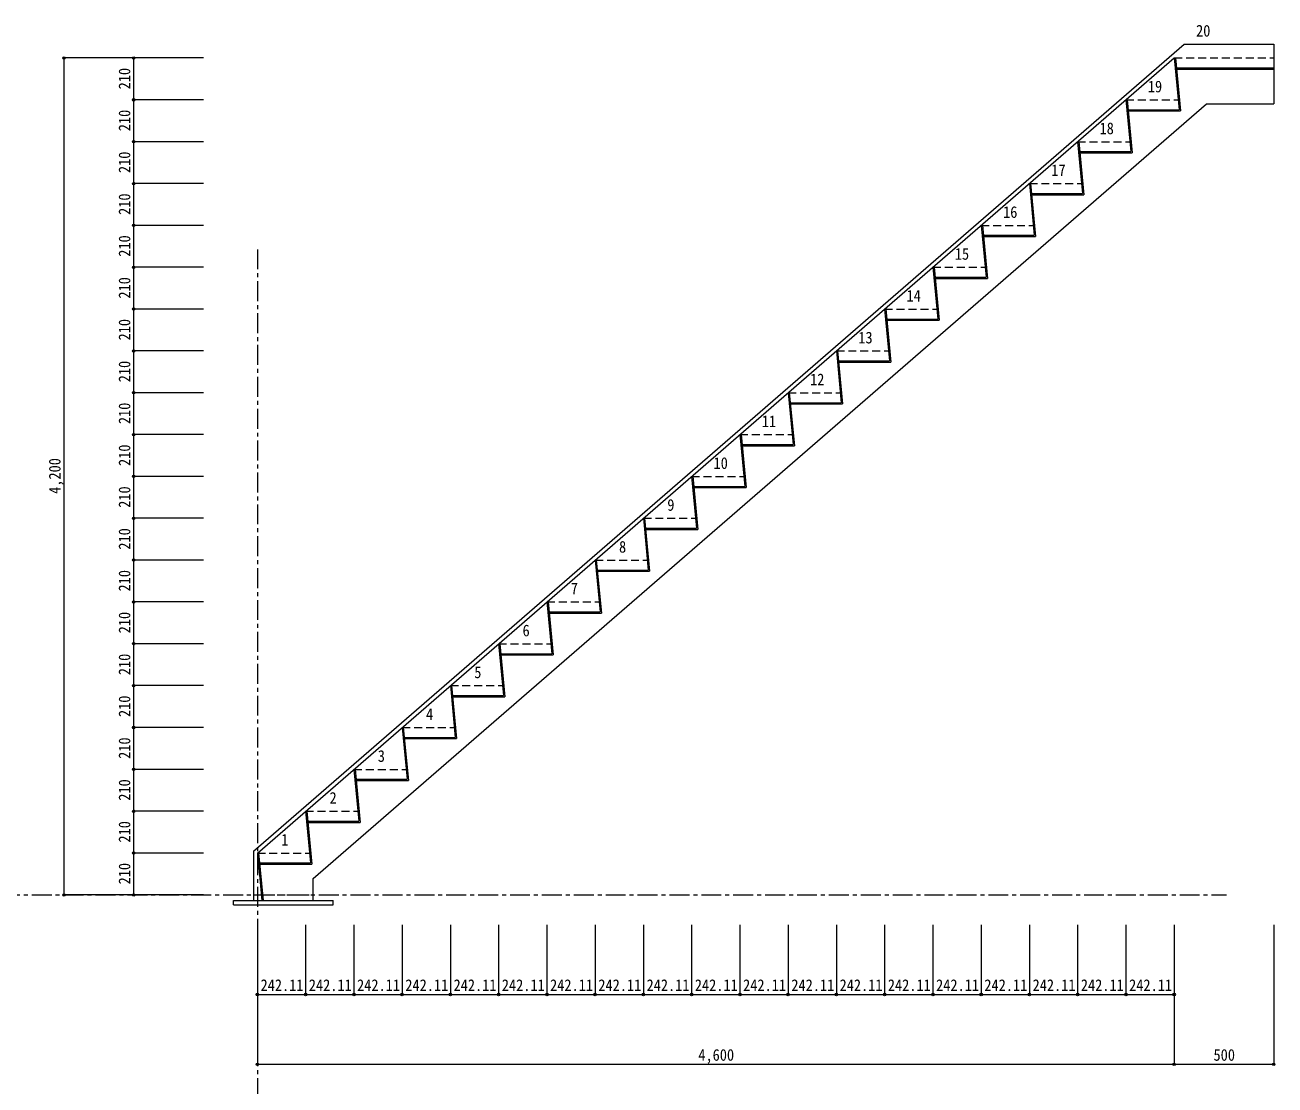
# Model space of a CAD drawing. Units: millimetres at full size, sheet at 1:20. Extents: x -43895 to 41224, y -1391 to 8430.
# Drawn here: x 34952 to 41224, y 3111 to 8430 of the extents above; entities that cross this region are included whole.
import ezdxf
from ezdxf.enums import TextEntityAlignment as Align

# ---------------------------------------------------------------- set-up
doc = ezdxf.new("R2010")
doc.units = ezdxf.units.MM
doc.header["$LTSCALE"] = 20
doc.header["$PDMODE"] = 32
doc.header["$PDSIZE"] = 12
for name, pattern in [('CHAIN1', [8, 5, -1, 1, -1]), ('DASHED1', [1.8, 1.2, -0.6]), ('DASHED2', [3, 2, -1])]:
    doc.linetypes.add(name, pattern=pattern)
for name, color, linetype, lineweight in [('5-0_通り芯', 4, 'CHAIN1', 9), ('5-1_ササラ', 3, 'Continuous', 13), ('5-2_踏み板', 2, 'Continuous', 13), ('5-3_寸法', 4, 'Continuous', 9), ('5-5_文字記事', 7, 'Continuous', 9), ('5-8_補強部材', 1, 'DASHED1', 13), ('5-D_仕上がり', 7, 'DASHED2', 18)]:
    doc.layers.add(name, color=color, linetype=linetype, lineweight=lineweight)
doc.styles.add('ＭＳ ゴシック', font='')
doc.styles.get('ＭＳ ゴシック').set_extended_font_data('MS Gothic')

msp = doc.modelspace()

# ---------------------------------------------------------------- linework, layer by layer
at = {"layer": '5-0_通り芯'}
for p, q in [((36117.52, 7304.39), (36117.52, -158.31)), ((-43894.54, 4064.76), (40980.99, 4064.76))]:
    msp.add_line(p, q, dxfattribs=at)
at = {"layer": '5-1_ササラ'}
for p, q in [((36097.52, 4283.89), (40767.69, 8334.76)), ((40767.69, 8334.76), (41217.52, 8334.76)), ((41217.52, 8334.76), (41217.52, 8034.76)), ((40879.67, 8034.76), (41217.52, 8034.76))]:
    msp.add_line(p, q, dxfattribs=at)
for points in [[(36397.52, 4036.76), (36397.52, 4146.98), (40879.67, 8034.76)], [(36097.52, 4283.89), (36097.52, 4036.76), (36397.52, 4036.76)]]:
    msp.add_lwpolyline(points, dxfattribs=at)
at = {"layer": '5-2_踏み板'}
for p, q in [((36117.52, 4274.76), (40717.52, 8264.76)), ((40717.52, 8264.76), (40723.49, 8265.33)), ((40717.52, 8264.76), (40742.28, 8004.76)), ((40723.49, 8265.33), (40748.88, 7998.76)), ((40728.3, 8214.76), (41217.52, 8214.76)), ((40728.88, 8208.76), (40728.88, 8214.76)), ((40728.88, 8208.76), (41217.52, 8208.76)), ((40475.41, 8054.76), (40481.38, 8055.33)), ((40475.41, 8054.76), (40500.17, 7794.76)), ((40481.38, 8055.33), (40506.77, 7788.76)), ((40486.2, 8004.76), (40742.28, 8004.76)), ((40486.77, 7998.76), (40486.77, 8004.76)), ((40486.77, 7998.76), (40748.88, 7998.76)), ((40233.3, 7844.76), (40239.28, 7845.33)), ((40233.3, 7844.76), (40258.07, 7584.76)), ((40239.28, 7845.33), (40264.67, 7578.76)), ((40244.09, 7794.76), (40500.17, 7794.76)), ((40244.67, 7788.76), (40244.67, 7794.76)), ((40244.67, 7788.76), (40506.77, 7788.76)), ((39991.2, 7634.76), (39997.17, 7635.33)), ((39991.2, 7634.76), (40015.96, 7374.76)), ((39997.17, 7635.33), (40022.56, 7368.76)), ((40001.99, 7584.76), (40258.07, 7584.76)), ((40002.56, 7578.76), (40002.56, 7584.76)), ((40002.56, 7578.76), (40264.67, 7578.76)), ((39749.09, 7424.76), (39755.07, 7425.33)), ((39749.09, 7424.76), (39773.86, 7164.76)), ((39755.07, 7425.33), (39780.45, 7158.76)), ((39759.88, 7374.76), (40015.96, 7374.76)), ((39760.45, 7368.76), (39760.45, 7374.76)), ((39760.45, 7368.76), (40022.56, 7368.76)), ((39506.99, 7214.76), (39512.96, 7215.33)), ((39506.99, 7214.76), (39531.75, 6954.76)), ((39512.96, 7215.33), (39538.35, 6948.76)), ((39517.78, 7164.76), (39773.86, 7164.76)), ((39518.35, 7158.76), (39518.35, 7164.76)), ((39518.35, 7158.76), (39780.45, 7158.76)), ((39264.88, 7004.76), (39270.86, 7005.33)), ((39264.88, 7004.76), (39289.65, 6744.76)), ((39270.86, 7005.33), (39296.24, 6738.76)), ((39275.67, 6954.76), (39531.75, 6954.76)), ((39276.24, 6948.76), (39276.24, 6954.76)), ((39276.24, 6948.76), (39538.35, 6948.76)), ((39022.78, 6794.76), (39028.75, 6795.33)), ((39022.78, 6794.76), (39047.54, 6534.76)), ((39028.75, 6795.33), (39054.14, 6528.76)), ((39033.57, 6744.76), (39289.65, 6744.76)), ((39034.14, 6738.76), (39034.14, 6744.76)), ((39034.14, 6738.76), (39296.24, 6738.76)), ((38780.67, 6584.76), (38786.65, 6585.33)), ((38780.67, 6584.76), (38805.44, 6324.76)), ((38786.65, 6585.33), (38812.03, 6318.76)), ((38791.46, 6534.76), (39047.54, 6534.76)), ((38792.03, 6528.76), (38792.03, 6534.76)), ((38792.03, 6528.76), (39054.14, 6528.76)), ((38538.57, 6374.76), (38544.54, 6375.33)), ((38538.57, 6374.76), (38563.33, 6114.76)), ((38544.54, 6375.33), (38569.93, 6108.76)), ((38549.36, 6324.76), (38805.44, 6324.76)), ((38549.93, 6318.76), (38549.93, 6324.76)), ((38549.93, 6318.76), (38812.03, 6318.76)), ((38296.46, 6164.76), (38302.44, 6165.33)), ((38296.46, 6164.76), (38321.22, 5904.76)), ((38302.44, 6165.33), (38327.82, 5898.76)), ((38307.25, 6114.76), (38563.33, 6114.76)), ((38307.82, 6108.76), (38307.82, 6114.76)), ((38307.82, 6108.76), (38569.93, 6108.76)), ((38054.36, 5954.76), (38060.33, 5955.33)), ((38054.36, 5954.76), (38079.12, 5694.76)), ((38060.33, 5955.33), (38085.72, 5688.76)), ((38065.15, 5904.76), (38321.22, 5904.76)), ((38065.72, 5898.76), (38065.72, 5904.76)), ((38065.72, 5898.76), (38327.82, 5898.76)), ((37812.25, 5744.76), (37818.23, 5745.33)), ((37812.25, 5744.76), (37837.01, 5484.76)), ((37818.23, 5745.33), (37843.61, 5478.76)), ((37823.04, 5694.76), (38079.12, 5694.76)), ((37823.61, 5688.76), (37823.61, 5694.76)), ((37823.61, 5688.76), (38085.72, 5688.76)), ((37570.15, 5534.76), (37576.12, 5535.33)), ((37570.15, 5534.76), (37594.91, 5274.76)), ((37576.12, 5535.33), (37601.51, 5268.76)), ((37580.94, 5484.76), (37837.01, 5484.76)), ((37581.51, 5478.76), (37581.51, 5484.76)), ((37581.51, 5478.76), (37843.61, 5478.76)), ((37328.04, 5324.76), (37334.01, 5325.33)), ((37328.04, 5324.76), (37352.8, 5064.76)), ((37334.01, 5325.33), (37359.4, 5058.76)), ((37338.83, 5274.76), (37594.91, 5274.76)), ((37339.4, 5268.76), (37339.4, 5274.76)), ((37339.4, 5268.76), (37601.51, 5268.76)), ((37085.94, 5114.76), (37091.91, 5115.33)), ((37085.94, 5114.76), (37110.7, 4854.76)), ((37091.91, 5115.33), (37117.3, 4848.76)), ((37096.73, 5064.76), (37352.8, 5064.76)), ((37097.3, 5058.76), (37097.3, 5064.76)), ((37097.3, 5058.76), (37359.4, 5058.76)), ((36843.83, 4904.76), (36849.8, 4905.33)), ((36843.83, 4904.76), (36868.59, 4644.76)), ((36849.8, 4905.33), (36875.19, 4638.76)), ((36854.62, 4854.76), (37110.7, 4854.76)), ((36855.19, 4848.76), (36855.19, 4854.76)), ((36855.19, 4848.76), (37117.3, 4848.76)), ((36601.73, 4694.76), (36607.7, 4695.33)), ((36601.73, 4694.76), (36626.49, 4434.76)), ((36607.7, 4695.33), (36633.09, 4428.76)), ((36612.51, 4644.76), (36868.59, 4644.76)), ((36613.09, 4638.76), (36613.09, 4644.76)), ((36613.09, 4638.76), (36875.19, 4638.76)), ((36359.62, 4484.76), (36365.59, 4485.33)), ((36359.62, 4484.76), (36384.38, 4224.76)), ((36365.59, 4485.33), (36390.98, 4218.76)), ((36370.41, 4434.76), (36626.49, 4434.76)), ((36370.98, 4428.76), (36370.98, 4434.76)), ((36370.98, 4428.76), (36633.09, 4428.76)), ((36117.52, 4274.76), (36140.18, 4036.76)), ((36128.3, 4224.76), (36384.38, 4224.76)), ((36128.88, 4218.76), (36128.88, 4224.76)), ((36128.88, 4218.76), (36390.98, 4218.76)), ((36140.18, 4036.76), (36146.15, 4037.33))]:
    msp.add_line(p, q, dxfattribs=at)
msp.add_lwpolyline([(36117.52, 4274.76), (36123.49, 4275.33), (36146.15, 4037.33)], dxfattribs=at)
at = {"layer": '5-3_寸法'}
for p, q in [((35847.52, 8264.76), (35147.52, 8264.76)), ((35147.52, 4064.76), (35147.52, 8264.76)), ((35847.52, 8264.76), (35497.52, 8264.76)), ((35497.52, 8054.76), (35497.52, 8264.76)), ((35847.52, 8054.76), (35497.52, 8054.76)), ((35497.52, 7844.76), (35497.52, 8054.76)), ((35847.52, 7844.76), (35497.52, 7844.76)), ((35497.52, 7634.76), (35497.52, 7844.76)), ((35847.52, 7634.76), (35497.52, 7634.76)), ((35497.52, 7424.76), (35497.52, 7634.76)), ((35847.52, 7424.76), (35497.52, 7424.76)), ((35497.52, 7214.76), (35497.52, 7424.76)), ((35847.52, 7214.76), (35497.52, 7214.76)), ((35497.52, 7004.76), (35497.52, 7214.76)), ((35847.52, 7004.76), (35497.52, 7004.76)), ((35497.52, 6794.76), (35497.52, 7004.76)), ((35847.52, 6794.76), (35497.52, 6794.76)), ((35497.52, 6584.76), (35497.52, 6794.76)), ((35847.52, 6584.76), (35497.52, 6584.76)), ((35497.52, 6374.76), (35497.52, 6584.76)), ((35847.52, 6374.76), (35497.52, 6374.76)), ((35497.52, 6164.76), (35497.52, 6374.76)), ((35847.52, 6164.76), (35497.52, 6164.76)), ((35497.52, 5954.76), (35497.52, 6164.76)), ((35847.52, 5954.76), (35497.52, 5954.76)), ((35497.52, 5744.76), (35497.52, 5954.76)), ((35847.52, 5744.76), (35497.52, 5744.76)), ((35497.52, 5534.76), (35497.52, 5744.76)), ((35847.52, 5534.76), (35497.52, 5534.76)), ((35497.52, 5324.76), (35497.52, 5534.76)), ((35847.52, 5324.76), (35497.52, 5324.76)), ((35497.52, 5114.76), (35497.52, 5324.76)), ((35847.52, 5114.76), (35497.52, 5114.76)), ((35497.52, 4904.76), (35497.52, 5114.76)), ((35847.52, 4904.76), (35497.52, 4904.76)), ((35497.52, 4694.76), (35497.52, 4904.76)), ((35847.52, 4694.76), (35497.52, 4694.76)), ((35497.52, 4484.76), (35497.52, 4694.76)), ((35847.52, 4484.76), (35497.52, 4484.76)), ((35497.52, 4274.76), (35497.52, 4484.76)), ((35847.52, 4274.76), (35497.52, 4274.76)), ((35497.52, 4064.76), (35497.52, 4274.76)), ((35847.52, 4064.76), (35147.52, 4064.76)), ((35847.52, 4064.76), (35497.52, 4064.76)), ((36117.52, 3914.76), (36117.52, 3564.76)), ((36117.52, 3914.76), (36117.52, 3214.76)), ((36359.62, 3914.76), (36359.62, 3564.76)), ((36601.73, 3914.76), (36601.73, 3564.76)), ((36843.83, 3914.76), (36843.83, 3564.76)), ((37085.94, 3914.76), (37085.94, 3564.76)), ((37328.04, 3914.76), (37328.04, 3564.76)), ((37570.15, 3914.76), (37570.15, 3564.76)), ((37812.25, 3914.76), (37812.25, 3564.76)), ((38054.36, 3914.76), (38054.36, 3564.76)), ((38296.46, 3914.76), (38296.46, 3564.76)), ((38538.57, 3914.76), (38538.57, 3564.76)), ((38780.67, 3914.76), (38780.67, 3564.76)), ((39022.78, 3914.76), (39022.78, 3564.76)), ((39264.88, 3914.76), (39264.88, 3564.76)), ((39506.99, 3914.76), (39506.99, 3564.76)), ((39749.09, 3914.76), (39749.09, 3564.76)), ((39991.2, 3914.76), (39991.2, 3564.76)), ((40233.3, 3914.76), (40233.3, 3564.76)), ((40475.41, 3914.76), (40475.41, 3564.76)), ((40717.52, 3914.76), (40717.52, 3564.76)), ((40717.52, 3914.76), (40717.52, 3214.76)), ((41217.52, 3914.76), (41217.52, 3214.76)), ((36117.52, 3564.76), (36359.62, 3564.76)), ((36359.62, 3564.76), (36601.73, 3564.76)), ((36601.73, 3564.76), (36843.83, 3564.76)), ((36843.83, 3564.76), (37085.94, 3564.76)), ((37085.94, 3564.76), (37328.04, 3564.76)), ((37328.04, 3564.76), (37570.15, 3564.76)), ((37570.15, 3564.76), (37812.25, 3564.76)), ((37812.25, 3564.76), (38054.36, 3564.76)), ((38054.36, 3564.76), (38296.46, 3564.76)), ((38296.46, 3564.76), (38538.57, 3564.76)), ((38538.57, 3564.76), (38780.67, 3564.76)), ((38780.67, 3564.76), (39022.78, 3564.76)), ((39022.78, 3564.76), (39264.88, 3564.76)), ((39264.88, 3564.76), (39506.99, 3564.76)), ((39506.99, 3564.76), (39749.09, 3564.76)), ((39749.09, 3564.76), (39991.2, 3564.76)), ((39991.2, 3564.76), (40233.3, 3564.76)), ((40233.3, 3564.76), (40475.41, 3564.76)), ((40475.41, 3564.76), (40717.52, 3564.76)), ((36117.52, 3214.76), (40717.52, 3214.76)), ((40717.52, 3214.76), (41217.52, 3214.76))]:
    msp.add_line(p, q, dxfattribs=at)
at = {"layer": '5-3_寸法', "color": 2}
for p in [(35147.52, 8264.76), (35497.52, 8264.76), (35497.52, 8054.76), (35497.52, 7844.76), (35497.52, 7634.76), (35497.52, 7424.76), (35497.52, 7214.76), (35497.52, 7004.76), (35497.52, 6794.76), (35497.52, 6584.76), (35497.52, 6374.76), (35497.52, 6164.76), (35497.52, 5954.76), (35497.52, 5744.76), (35497.52, 5534.76), (35497.52, 5324.76), (35497.52, 5114.76), (35497.52, 4904.76), (35497.52, 4694.76), (35497.52, 4484.76), (35497.52, 4274.76), (35147.52, 4064.76), (35497.52, 4064.76), (36117.52, 3564.76), (36359.62, 3564.76), (36601.73, 3564.76), (36843.83, 3564.76), (37085.94, 3564.76), (37328.04, 3564.76), (37570.15, 3564.76), (37812.25, 3564.76), (38054.36, 3564.76), (38296.46, 3564.76), (38538.57, 3564.76), (38780.67, 3564.76), (39022.78, 3564.76), (39264.88, 3564.76), (39506.99, 3564.76), (39749.09, 3564.76), (39991.2, 3564.76), (40233.3, 3564.76), (40475.41, 3564.76), (40717.52, 3564.76), (36117.52, 3214.76), (40717.52, 3214.76), (41217.52, 3214.76)]:
    msp.add_point(p, dxfattribs=at)
at = {"layer": '5-8_補強部材', "linetype": 'Continuous'}
for p, q in [((35997.52, 4036.76), (36497.52, 4036.76)), ((35997.52, 4014.76), (35997.52, 4036.76)), ((35997.52, 4014.76), (36497.52, 4014.76)), ((36497.52, 4014.76), (36497.52, 4036.76))]:
    msp.add_line(p, q, dxfattribs=at)
at = {"layer": '5-D_仕上がり'}
for p, q in [((40717.52, 8264.76), (41217.52, 8264.76)), ((40475.41, 8054.76), (40737.52, 8054.76)), ((40233.3, 7844.76), (40495.41, 7844.76)), ((39991.2, 7634.76), (40253.3, 7634.76)), ((39749.09, 7424.76), (40011.2, 7424.76)), ((39506.99, 7214.76), (39769.09, 7214.76)), ((39264.88, 7004.76), (39526.99, 7004.76)), ((39022.78, 6794.76), (39284.88, 6794.76)), ((38780.67, 6584.76), (39042.78, 6584.76)), ((38538.57, 6374.76), (38800.67, 6374.76)), ((38296.46, 6164.76), (38558.57, 6164.76)), ((38054.36, 5954.76), (38316.46, 5954.76)), ((37812.25, 5744.76), (38074.36, 5744.76)), ((37570.15, 5534.76), (37832.25, 5534.76)), ((37328.04, 5324.76), (37590.15, 5324.76)), ((37085.94, 5114.76), (37348.04, 5114.76)), ((36843.83, 4904.76), (37105.94, 4904.76)), ((36601.73, 4694.76), (36863.83, 4694.76)), ((36359.62, 4484.76), (36621.73, 4484.76)), ((36117.52, 4274.76), (36379.62, 4274.76)), ((36097.52, 4064.76), (36397.52, 4064.76))]:
    msp.add_line(p, q, dxfattribs=at)

# ---------------------------------------------------------------- texts
at = {"layer": '5-3_寸法', "color": 7, "style": 'ＭＳ ゴシック', "width": 0.9}
for s, p in [('210', (35497.52, 8107.26)), ('210', (35497.52, 7897.26)), ('210', (35497.52, 7687.26)), ('210', (35497.52, 7477.26)), ('210', (35497.52, 7267.26)), ('210', (35497.52, 7057.26)), ('210', (35497.52, 6847.26)), ('210', (35497.52, 6637.26)), ('210', (35497.52, 6427.26)), ('210', (35497.52, 6217.26)), ('4,200', (35147.52, 6077.26)), ('210', (35497.52, 6007.26)), ('210', (35497.52, 5797.26)), ('210', (35497.52, 5587.26)), ('210', (35497.52, 5377.26)), ('210', (35497.52, 5167.26)), ('210', (35497.52, 4957.26)), ('210', (35497.52, 4747.26)), ('210', (35497.52, 4537.26)), ('210', (35497.52, 4327.26)), ('210', (35497.52, 4117.26))]:
    msp.add_text(s, height=58.65, rotation=90, dxfattribs=at).set_placement(p, align=Align.BOTTOM_LEFT)
for s, p in [('242.11', (36133.57, 3564.76)), ('242.11', (36375.67, 3564.76)), ('242.11', (36617.78, 3564.76)), ('242.11', (36859.88, 3564.76)), ('242.11', (37101.99, 3564.76)), ('242.11', (37344.09, 3564.76)), ('242.11', (37586.2, 3564.76)), ('242.11', (37828.3, 3564.76)), ('242.11', (38070.41, 3564.76)), ('242.11', (38312.52, 3564.76)), ('242.11', (38554.62, 3564.76)), ('242.11', (38796.73, 3564.76)), ('242.11', (39038.83, 3564.76)), ('242.11', (39280.94, 3564.76)), ('242.11', (39523.04, 3564.76)), ('242.11', (39765.15, 3564.76)), ('242.11', (40007.25, 3564.76)), ('242.11', (40249.36, 3564.76)), ('242.11', (40491.46, 3564.76)), ('4,600', (38330.02, 3214.76)), ('500', (40915.02, 3214.76))]:
    msp.add_text(s, height=58.65, dxfattribs=at).set_placement(p, align=Align.BOTTOM_LEFT)
at = {"layer": '5-5_文字記事', "style": 'ＭＳ ゴシック', "width": 0.9}
for s, p in [('20', (40827.52, 8354.76)), ('19', (40585.41, 8074.76)), ('18', (40343.3, 7864.76)), ('17', (40101.2, 7654.76)), ('16', (39859.09, 7444.76)), ('15', (39616.99, 7234.76)), ('14', (39374.88, 7024.76)), ('13', (39132.78, 6814.76)), ('12', (38890.67, 6604.76)), ('11', (38648.57, 6394.76)), ('10', (38406.46, 6184.76)), ('9', (38174.36, 5974.76)), ('8', (37932.25, 5764.76)), ('7', (37690.15, 5554.76)), ('6', (37448.04, 5344.76)), ('5', (37205.94, 5134.76)), ('4', (36963.83, 4924.76)), ('3', (36721.73, 4714.76)), ('2', (36479.62, 4504.76)), ('1', (36237.52, 4294.76))]:
    msp.add_text(s, height=58.65, dxfattribs=at).set_placement(p, align=Align.BOTTOM_LEFT)

doc.saveas('drawing.dxf')
